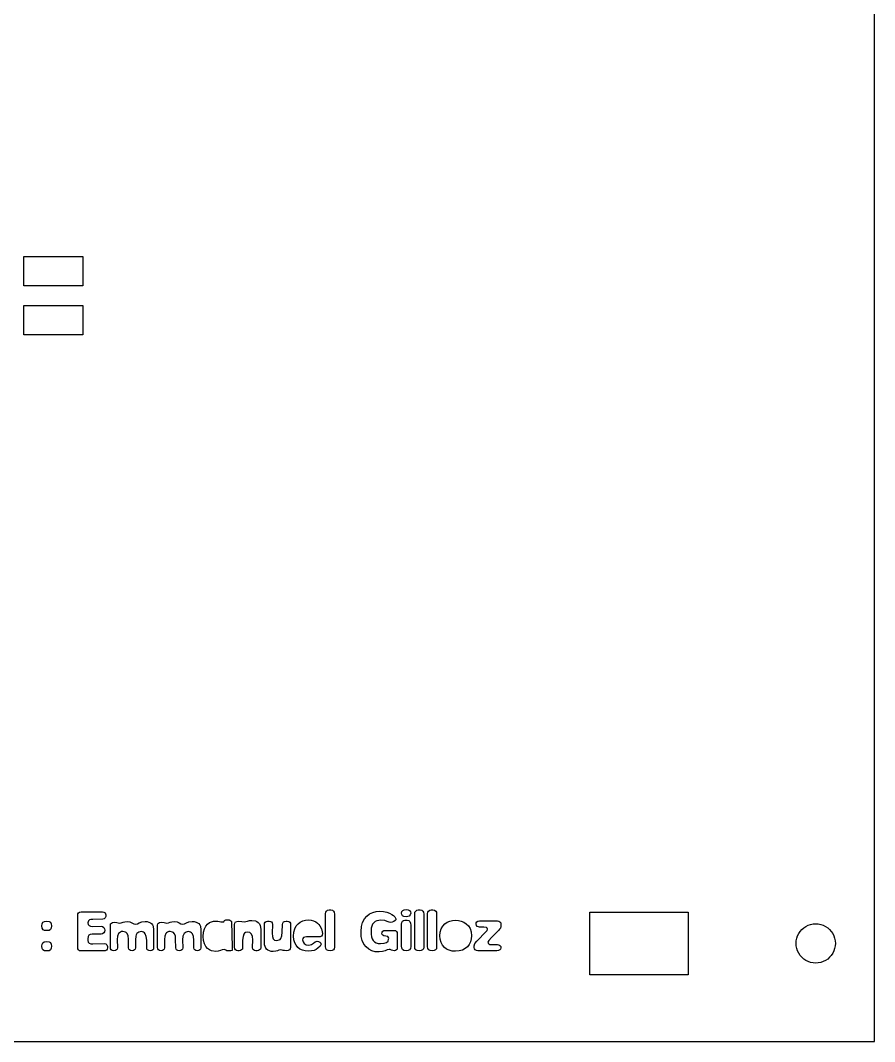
# Model space of a CAD drawing. Header units: metres. Extents: x 641 to 1235, y -1361 to -1021.
# Drawn here: x 1124.8 to 1211.9, y -1361 to -1257 of the extents above; entities that cross this region are included whole.
import ezdxf

# ---------------------------------------------------------------- set-up
doc = ezdxf.new("R2010")
doc.units = ezdxf.units.M

msp = doc.modelspace()

# ---------------------------------------------------------------- linework, layer by layer
at = {"layer": 'COMPONENT10'}
for p, q in [((1130.66, -1348.21, 0), (1130.68, -1348.04, 0)), ((1130.66, -1351.39, 0), (1130.66, -1348.21, 0)), ((1130.68, -1348.04, 0), (1130.75, -1347.92, 0)), ((1130.75, -1347.92, 0), (1130.85, -1347.85, 0)), ((1130.85, -1347.85, 0), (1131, -1347.83, 0)), ((1131, -1347.83, 0), (1133.18, -1347.83, 0)), ((1133.18, -1347.83, 0), (1133.34, -1347.85, 0)), ((1133.34, -1347.85, 0), (1133.45, -1347.91, 0)), ((1133.45, -1347.91, 0), (1133.51, -1348.01, 0)), ((1133.51, -1348.01, 0), (1133.54, -1348.14, 0)), ((1133.54, -1348.14, 0), (1133.52, -1348.29, 0)), ((1155.91, -1348, 0), (1155.94, -1347.86, 0)), ((1155.91, -1351.36, 0), (1155.91, -1348, 0)), ((1155.94, -1347.86, 0), (1156.01, -1347.74, 0)), ((1156.01, -1347.74, 0), (1156.12, -1347.65, 0)), ((1156.12, -1347.65, 0), (1156.27, -1347.63, 0)), ((1156.27, -1347.63, 0), (1156.46, -1347.63, 0)), ((1156.46, -1347.63, 0), (1156.62, -1347.65, 0)), ((1156.62, -1347.65, 0), (1156.74, -1347.74, 0)), ((1156.74, -1347.74, 0), (1156.81, -1347.87, 0)), ((1156.81, -1347.87, 0), (1156.83, -1348.06, 0)), ((1156.83, -1348.06, 0), (1156.83, -1351.42, 0)), ((1159.88, -1348.54, 0), (1160.12, -1348.25, 0)), ((1160.12, -1348.25, 0), (1160.41, -1348.03, 0)), ((1160.41, -1348.03, 0), (1160.74, -1347.88, 0)), ((1160.74, -1347.88, 0), (1161.09, -1347.79, 0)), ((1161.09, -1347.79, 0), (1161.45, -1347.76, 0)), ((1161.45, -1347.76, 0), (1161.83, -1347.78, 0)), ((1161.83, -1347.78, 0), (1162.15, -1347.85, 0)), ((1162.15, -1347.85, 0), (1162.43, -1347.96, 0)), ((1162.43, -1347.96, 0), (1162.66, -1348.08, 0)), ((1162.66, -1348.08, 0), (1162.84, -1348.21, 0)), ((1162.84, -1348.21, 0), (1162.98, -1348.34, 0)), ((1163.66, -1347.97, 0), (1163.7, -1347.79, 0)), ((1163.69, -1348.11, 0), (1163.66, -1347.97, 0)), ((1163.76, -1348.23, 0), (1163.69, -1348.11, 0)), ((1163.7, -1347.79, 0), (1163.8, -1347.68, 0)), ((1163.9, -1348.3, 0), (1163.76, -1348.23, 0)), ((1163.8, -1347.68, 0), (1163.94, -1347.62, 0)), ((1163.94, -1347.62, 0), (1164.12, -1347.6, 0)), ((1164.12, -1347.6, 0), (1164.34, -1347.62, 0)), ((1164.45, -1348.25, 0), (1164.3, -1348.31, 0)), ((1164.34, -1347.62, 0), (1164.48, -1347.7, 0)), ((1164.55, -1348.14, 0), (1164.45, -1348.25, 0)), ((1164.48, -1347.7, 0), (1164.56, -1347.81, 0)), ((1164.59, -1347.95, 0), (1164.55, -1348.14, 0)), ((1164.56, -1347.81, 0), (1164.59, -1347.95, 0)), ((1165, -1348, 0), (1165.03, -1347.86, 0)), ((1165, -1351.36, 0), (1165, -1348, 0)), ((1165.03, -1347.86, 0), (1165.1, -1347.74, 0)), ((1165.1, -1347.74, 0), (1165.21, -1347.65, 0)), ((1165.21, -1347.65, 0), (1165.36, -1347.63, 0)), ((1165.36, -1347.63, 0), (1165.54, -1347.63, 0)), ((1165.54, -1347.63, 0), (1165.71, -1347.65, 0)), ((1165.71, -1347.65, 0), (1165.83, -1347.74, 0)), ((1165.83, -1347.74, 0), (1165.9, -1347.87, 0)), ((1165.9, -1347.87, 0), (1165.92, -1348.06, 0)), ((1165.92, -1348.06, 0), (1165.92, -1351.42, 0)), ((1166.32, -1348, 0), (1166.34, -1347.86, 0)), ((1166.32, -1351.36, 0), (1166.32, -1348, 0)), ((1166.34, -1347.86, 0), (1166.41, -1347.74, 0)), ((1166.41, -1347.74, 0), (1166.53, -1347.65, 0)), ((1166.53, -1347.65, 0), (1166.67, -1347.63, 0)), ((1166.67, -1347.63, 0), (1166.86, -1347.63, 0)), ((1166.86, -1347.63, 0), (1167.02, -1347.65, 0)), ((1167.02, -1347.65, 0), (1167.14, -1347.74, 0)), ((1167.14, -1347.74, 0), (1167.21, -1347.87, 0)), ((1167.21, -1347.87, 0), (1167.23, -1348.06, 0)), ((1167.23, -1348.06, 0), (1167.23, -1351.42, 0)), ((1127.02, -1349.26, 0), (1127.05, -1349.04, 0)), ((1127.05, -1349.5, 0), (1127.02, -1349.26, 0)), ((1127.05, -1349.04, 0), (1127.12, -1348.89, 0)), ((1127.12, -1348.89, 0), (1127.27, -1348.8, 0)), ((1127.27, -1348.8, 0), (1127.51, -1348.76, 0)), ((1127.51, -1348.76, 0), (1127.76, -1348.8, 0)), ((1127.76, -1348.8, 0), (1127.9, -1348.89, 0)), ((1127.9, -1348.89, 0), (1127.97, -1349.04, 0)), ((1127.97, -1349.04, 0), (1128, -1349.26, 0)), ((1128, -1349.26, 0), (1127.97, -1349.47, 0)), ((1131.75, -1348.75, 0), (1131.71, -1348.93, 0)), ((1131.71, -1348.93, 0), (1131.74, -1349.12, 0)), ((1131.74, -1349.12, 0), (1131.82, -1349.23, 0)), ((1131.86, -1348.65, 0), (1131.75, -1348.75, 0)), ((1131.82, -1349.23, 0), (1131.95, -1349.29, 0)), ((1132.01, -1348.6, 0), (1131.86, -1348.65, 0)), ((1131.95, -1349.29, 0), (1132.15, -1349.31, 0)), ((1132.2, -1348.59, 0), (1132.01, -1348.6, 0)), ((1132.15, -1349.31, 0), (1133.04, -1349.29, 0)), ((1133.21, -1348.57, 0), (1132.2, -1348.59, 0)), ((1133.04, -1349.29, 0), (1133.19, -1349.32, 0)), ((1133.19, -1349.32, 0), (1133.31, -1349.42, 0)), ((1133.36, -1348.53, 0), (1133.21, -1348.57, 0)), ((1133.46, -1348.43, 0), (1133.36, -1348.53, 0)), ((1133.52, -1348.29, 0), (1133.46, -1348.43, 0)), ((1133.99, -1349.19, 0), (1134.02, -1349.06, 0)), ((1133.99, -1351.44, 0), (1133.99, -1349.19, 0)), ((1134.02, -1349.06, 0), (1134.09, -1348.96, 0)), ((1134.09, -1348.96, 0), (1134.2, -1348.9, 0)), ((1134.2, -1348.9, 0), (1134.37, -1348.88, 0)), ((1134.37, -1348.88, 0), (1134.66, -1348.92, 0)), ((1134.66, -1348.92, 0), (1134.92, -1348.96, 0)), ((1134.92, -1348.96, 0), (1135.1, -1348.94, 0)), ((1135.1, -1348.94, 0), (1135.28, -1348.88, 0)), ((1135.28, -1348.88, 0), (1135.47, -1348.83, 0)), ((1135.47, -1348.83, 0), (1135.69, -1348.81, 0)), ((1135.69, -1348.81, 0), (1135.98, -1348.85, 0)), ((1135.98, -1348.85, 0), (1136.19, -1348.94, 0)), ((1136.19, -1348.94, 0), (1136.37, -1349.03, 0)), ((1136.37, -1349.03, 0), (1136.56, -1349.08, 0)), ((1136.56, -1349.08, 0), (1136.74, -1349.03, 0)), ((1136.74, -1349.03, 0), (1136.94, -1348.94, 0)), ((1136.94, -1348.94, 0), (1137.19, -1348.85, 0)), ((1137.19, -1348.85, 0), (1137.52, -1348.81, 0)), ((1137.52, -1348.81, 0), (1137.74, -1348.82, 0)), ((1137.74, -1348.82, 0), (1137.92, -1348.86, 0)), ((1137.92, -1348.86, 0), (1138.07, -1348.93, 0)), ((1138.07, -1348.93, 0), (1138.19, -1349.02, 0)), ((1138.19, -1349.02, 0), (1138.28, -1349.14, 0)), ((1138.28, -1349.14, 0), (1138.35, -1349.29, 0)), ((1138.35, -1349.29, 0), (1138.4, -1349.66, 0)), ((1138.8, -1349.19, 0), (1138.82, -1349.06, 0)), ((1138.8, -1351.44, 0), (1138.8, -1349.19, 0)), ((1138.82, -1349.06, 0), (1138.89, -1348.96, 0)), ((1138.89, -1348.96, 0), (1139.01, -1348.9, 0)), ((1139.01, -1348.9, 0), (1139.18, -1348.88, 0)), ((1139.18, -1348.88, 0), (1139.47, -1348.92, 0)), ((1139.47, -1348.92, 0), (1139.73, -1348.96, 0)), ((1139.73, -1348.96, 0), (1139.91, -1348.94, 0)), ((1139.91, -1348.94, 0), (1140.09, -1348.88, 0)), ((1140.09, -1348.88, 0), (1140.27, -1348.83, 0)), ((1140.27, -1348.83, 0), (1140.5, -1348.81, 0)), ((1140.5, -1348.81, 0), (1140.78, -1348.85, 0)), ((1140.78, -1348.85, 0), (1141, -1348.94, 0)), ((1141, -1348.94, 0), (1141.18, -1349.03, 0)), ((1141.18, -1349.03, 0), (1141.37, -1349.08, 0)), ((1141.37, -1349.08, 0), (1141.55, -1349.03, 0)), ((1141.55, -1349.03, 0), (1141.75, -1348.94, 0)), ((1141.75, -1348.94, 0), (1142, -1348.85, 0)), ((1142, -1348.85, 0), (1142.33, -1348.81, 0)), ((1142.33, -1348.81, 0), (1142.54, -1348.82, 0)), ((1142.54, -1348.82, 0), (1142.73, -1348.86, 0)), ((1142.73, -1348.86, 0), (1142.88, -1348.93, 0)), ((1142.88, -1348.93, 0), (1143, -1349.02, 0)), ((1143, -1349.02, 0), (1143.09, -1349.14, 0)), ((1143.09, -1349.14, 0), (1143.16, -1349.29, 0)), ((1143.16, -1349.29, 0), (1143.21, -1349.66, 0)), ((1143.58, -1349.55, 0), (1143.72, -1349.28, 0)), ((1143.72, -1349.28, 0), (1143.89, -1349.07, 0)), ((1143.89, -1349.07, 0), (1144.08, -1348.92, 0)), ((1144.08, -1348.92, 0), (1144.3, -1348.83, 0)), ((1144.3, -1348.83, 0), (1144.51, -1348.78, 0)), ((1144.51, -1348.78, 0), (1144.7, -1348.76, 0)), ((1144.7, -1348.76, 0), (1144.93, -1348.77, 0)), ((1144.93, -1348.77, 0), (1145.1, -1348.81, 0)), ((1145.1, -1348.81, 0), (1145.24, -1348.84, 0)), ((1145.24, -1348.84, 0), (1145.38, -1348.85, 0)), ((1145.38, -1348.85, 0), (1145.49, -1348.85, 0)), ((1145.49, -1348.85, 0), (1145.55, -1348.84, 0)), ((1145.55, -1348.84, 0), (1145.59, -1348.75, 0)), ((1145.59, -1348.75, 0), (1145.63, -1348.7, 0)), ((1145.63, -1348.7, 0), (1145.74, -1348.65, 0)), ((1145.74, -1348.65, 0), (1145.84, -1348.64, 0)), ((1145.84, -1348.64, 0), (1146.08, -1348.64, 0)), ((1146.08, -1348.64, 0), (1146.15, -1348.67, 0)), ((1146.15, -1348.67, 0), (1146.25, -1348.75, 0)), ((1146.25, -1348.75, 0), (1146.33, -1348.81, 0)), ((1146.33, -1348.81, 0), (1146.4, -1351.42, 0)), ((1146.65, -1349.11, 0), (1146.67, -1348.96, 0)), ((1146.65, -1351.43, 0), (1146.65, -1349.11, 0)), ((1146.67, -1348.96, 0), (1146.75, -1348.85, 0)), ((1146.75, -1348.85, 0), (1146.88, -1348.79, 0)), ((1146.88, -1348.79, 0), (1147.06, -1348.76, 0)), ((1147.06, -1348.76, 0), (1147.37, -1348.81, 0)), ((1147.37, -1348.81, 0), (1147.63, -1348.85, 0)), ((1147.63, -1348.85, 0), (1147.81, -1348.82, 0)), ((1147.81, -1348.82, 0), (1147.97, -1348.77, 0)), ((1147.97, -1348.77, 0), (1148.16, -1348.72, 0)), ((1148.16, -1348.72, 0), (1148.42, -1348.69, 0)), ((1148.42, -1348.69, 0), (1148.78, -1348.75, 0)), ((1148.78, -1348.75, 0), (1148.93, -1348.81, 0)), ((1148.93, -1348.81, 0), (1149.06, -1348.91, 0)), ((1149.06, -1348.91, 0), (1149.17, -1349.03, 0)), ((1149.17, -1349.03, 0), (1149.25, -1349.2, 0)), ((1149.25, -1349.2, 0), (1149.29, -1349.4, 0)), ((1149.69, -1349.1, 0), (1149.71, -1348.96, 0)), ((1149.69, -1351, 0), (1149.69, -1349.1, 0)), ((1149.71, -1348.96, 0), (1149.78, -1348.86, 0)), ((1149.78, -1348.86, 0), (1149.88, -1348.79, 0)), ((1149.88, -1348.79, 0), (1150, -1348.77, 0)), ((1150, -1348.77, 0), (1150.18, -1348.77, 0)), ((1150.18, -1348.77, 0), (1150.31, -1348.79, 0)), ((1150.31, -1348.79, 0), (1150.41, -1348.85, 0)), ((1150.41, -1348.85, 0), (1150.49, -1348.95, 0)), ((1150.49, -1348.95, 0), (1150.51, -1349.1, 0)), ((1150.51, -1349.1, 0), (1150.49, -1350, 0)), ((1151.51, -1349.9, 0), (1151.53, -1349.1, 0)), ((1151.53, -1349.1, 0), (1151.55, -1348.96, 0)), ((1151.55, -1348.96, 0), (1151.62, -1348.85, 0)), ((1151.62, -1348.85, 0), (1151.74, -1348.79, 0)), ((1151.74, -1348.79, 0), (1151.9, -1348.77, 0)), ((1151.9, -1348.77, 0), (1152.02, -1348.77, 0)), ((1152.02, -1348.77, 0), (1152.17, -1348.79, 0)), ((1152.17, -1348.79, 0), (1152.27, -1348.86, 0)), ((1152.27, -1348.86, 0), (1152.33, -1348.98, 0)), ((1152.33, -1348.98, 0), (1152.35, -1349.13, 0)), ((1152.35, -1349.13, 0), (1152.35, -1351.46, 0)), ((1152.79, -1349.54, 0), (1152.93, -1349.26, 0)), ((1152.93, -1349.26, 0), (1153.12, -1349.03, 0)), ((1153.12, -1349.03, 0), (1153.34, -1348.86, 0)), ((1153.34, -1348.86, 0), (1153.6, -1348.74, 0)), ((1153.6, -1348.74, 0), (1153.87, -1348.68, 0)), ((1153.87, -1348.68, 0), (1154.15, -1348.65, 0)), ((1154.15, -1348.65, 0), (1154.45, -1348.67, 0)), ((1154.45, -1348.67, 0), (1154.7, -1348.74, 0)), ((1154.7, -1348.74, 0), (1154.91, -1348.84, 0)), ((1154.91, -1348.84, 0), (1155.09, -1348.96, 0)), ((1155.09, -1348.96, 0), (1155.24, -1349.1, 0)), ((1155.24, -1349.1, 0), (1155.35, -1349.26, 0)), ((1155.35, -1349.26, 0), (1155.5, -1349.57, 0)), ((1159.57, -1349.33, 0), (1159.69, -1348.9, 0)), ((1159.69, -1348.9, 0), (1159.88, -1348.54, 0)), ((1160.63, -1349.27, 0), (1160.57, -1349.5, 0)), ((1160.71, -1349.08, 0), (1160.63, -1349.27, 0)), ((1160.83, -1348.93, 0), (1160.71, -1349.08, 0)), ((1160.98, -1348.81, 0), (1160.83, -1348.93, 0)), ((1161.15, -1348.74, 0), (1160.98, -1348.81, 0)), ((1161.34, -1348.69, 0), (1161.15, -1348.74, 0)), ((1161.55, -1348.68, 0), (1161.34, -1348.69, 0)), ((1161.96, -1348.71, 0), (1161.55, -1348.68, 0)), ((1162.21, -1348.79, 0), (1161.96, -1348.71, 0)), ((1162.39, -1348.86, 0), (1162.21, -1348.79, 0)), ((1162.56, -1348.9, 0), (1162.39, -1348.86, 0)), ((1162.71, -1348.87, 0), (1162.56, -1348.9, 0)), ((1162.88, -1348.8, 0), (1162.71, -1348.87, 0)), ((1163.02, -1348.69, 0), (1162.88, -1348.8, 0)), ((1162.98, -1348.34, 0), (1163.05, -1348.46, 0)), ((1163.07, -1348.62, 0), (1163.02, -1348.69, 0)), ((1163.05, -1348.46, 0), (1163.08, -1348.54, 0)), ((1163.08, -1348.54, 0), (1163.07, -1348.62, 0)), ((1163.66, -1349.09, 0), (1163.69, -1348.91, 0)), ((1163.66, -1351.28, 0), (1163.66, -1349.09, 0)), ((1163.69, -1348.91, 0), (1163.76, -1348.78, 0)), ((1163.76, -1348.78, 0), (1163.87, -1348.69, 0)), ((1163.87, -1348.69, 0), (1164.01, -1348.67, 0)), ((1164.12, -1348.33, 0), (1163.9, -1348.3, 0)), ((1164.01, -1348.67, 0), (1164.22, -1348.67, 0)), ((1164.3, -1348.31, 0), (1164.12, -1348.33, 0)), ((1164.22, -1348.67, 0), (1164.39, -1348.7, 0)), ((1164.39, -1348.7, 0), (1164.51, -1348.79, 0)), ((1164.51, -1348.79, 0), (1164.58, -1348.96, 0)), ((1164.58, -1348.96, 0), (1164.6, -1349.18, 0)), ((1164.6, -1349.18, 0), (1164.6, -1351.37, 0)), ((1167.7, -1349.55, 0), (1167.86, -1349.28, 0)), ((1167.86, -1349.28, 0), (1168.06, -1349.06, 0)), ((1168.06, -1349.06, 0), (1168.3, -1348.89, 0)), ((1168.3, -1348.89, 0), (1168.57, -1348.77, 0)), ((1168.57, -1348.77, 0), (1168.86, -1348.7, 0)), ((1168.86, -1348.7, 0), (1169.17, -1348.68, 0)), ((1169.17, -1348.68, 0), (1169.45, -1348.7, 0)), ((1169.45, -1348.7, 0), (1169.74, -1348.76, 0)), ((1169.74, -1348.76, 0), (1170.01, -1348.87, 0)), ((1170.01, -1348.87, 0), (1170.26, -1349.03, 0)), ((1170.26, -1349.03, 0), (1170.47, -1349.24, 0)), ((1170.47, -1349.24, 0), (1170.64, -1349.51, 0)), ((1171.25, -1349.06, 0), (1171.27, -1348.94, 0)), ((1171.28, -1349.21, 0), (1171.25, -1349.06, 0)), ((1171.27, -1348.94, 0), (1171.33, -1348.84, 0)), ((1171.37, -1349.31, 0), (1171.28, -1349.21, 0)), ((1171.33, -1348.84, 0), (1171.44, -1348.77, 0)), ((1171.49, -1349.36, 0), (1171.37, -1349.31, 0)), ((1171.44, -1348.77, 0), (1171.59, -1348.75, 0)), ((1171.59, -1348.75, 0), (1173.43, -1348.75, 0)), ((1173.43, -1348.75, 0), (1173.57, -1348.77, 0)), ((1173.57, -1348.77, 0), (1173.69, -1348.83, 0)), ((1173.69, -1348.83, 0), (1173.76, -1348.93, 0)), ((1173.78, -1349.3, 0), (1173.73, -1349.47, 0)), ((1173.76, -1348.93, 0), (1173.79, -1349.08, 0)), ((1173.79, -1349.08, 0), (1173.78, -1349.3, 0)), ((1127.14, -1349.65, 0), (1127.05, -1349.5, 0)), ((1127.29, -1349.72, 0), (1127.14, -1349.65, 0)), ((1127.51, -1349.74, 0), (1127.29, -1349.72, 0)), ((1127.76, -1349.71, 0), (1127.51, -1349.74, 0)), ((1127.9, -1349.62, 0), (1127.76, -1349.71, 0)), ((1127.97, -1349.47, 0), (1127.9, -1349.62, 0)), ((1131.73, -1350.34, 0), (1131.7, -1350.57, 0)), ((1131.81, -1350.2, 0), (1131.73, -1350.34, 0)), ((1131.94, -1350.13, 0), (1131.81, -1350.2, 0)), ((1132.15, -1350.1, 0), (1131.94, -1350.13, 0)), ((1133.04, -1350.08, 0), (1132.15, -1350.1, 0)), ((1133.19, -1350.05, 0), (1133.04, -1350.08, 0)), ((1133.31, -1349.97, 0), (1133.19, -1350.05, 0)), ((1133.31, -1349.42, 0), (1133.38, -1349.55, 0)), ((1133.38, -1349.85, 0), (1133.31, -1349.97, 0)), ((1133.38, -1349.55, 0), (1133.41, -1349.7, 0)), ((1133.41, -1349.7, 0), (1133.38, -1349.85, 0)), ((1134.72, -1350.3, 0), (1134.69, -1350.65, 0)), ((1134.83, -1350.04, 0), (1134.72, -1350.3, 0)), ((1134.92, -1349.95, 0), (1134.83, -1350.04, 0)), ((1135.02, -1349.88, 0), (1134.92, -1349.95, 0)), ((1135.13, -1349.84, 0), (1135.02, -1349.88, 0)), ((1135.27, -1349.83, 0), (1135.13, -1349.84, 0)), ((1135.52, -1349.88, 0), (1135.27, -1349.83, 0)), ((1135.61, -1349.94, 0), (1135.52, -1349.88, 0)), ((1135.69, -1350.03, 0), (1135.61, -1349.94, 0)), ((1135.8, -1350.28, 0), (1135.69, -1350.03, 0)), ((1135.83, -1350.61, 0), (1135.8, -1350.28, 0)), ((1136.58, -1350.3, 0), (1136.54, -1350.68, 0)), ((1136.63, -1350.16, 0), (1136.58, -1350.3, 0)), ((1136.7, -1350.04, 0), (1136.63, -1350.16, 0)), ((1136.89, -1349.89, 0), (1136.7, -1350.04, 0)), ((1137.12, -1349.84, 0), (1136.89, -1349.89, 0)), ((1137.25, -1349.85, 0), (1137.12, -1349.84, 0)), ((1137.37, -1349.9, 0), (1137.25, -1349.85, 0)), ((1137.46, -1349.97, 0), (1137.37, -1349.9, 0)), ((1137.54, -1350.07, 0), (1137.46, -1349.97, 0)), ((1137.65, -1350.34, 0), (1137.54, -1350.07, 0)), ((1137.69, -1350.72, 0), (1137.65, -1350.34, 0)), ((1138.4, -1349.66, 0), (1138.4, -1351.48, 0)), ((1139.53, -1350.3, 0), (1139.49, -1350.65, 0)), ((1139.64, -1350.04, 0), (1139.53, -1350.3, 0)), ((1139.72, -1349.95, 0), (1139.64, -1350.04, 0)), ((1139.82, -1349.88, 0), (1139.72, -1349.95, 0)), ((1139.94, -1349.84, 0), (1139.82, -1349.88, 0)), ((1140.08, -1349.83, 0), (1139.94, -1349.84, 0)), ((1140.33, -1349.88, 0), (1140.08, -1349.83, 0)), ((1140.42, -1349.94, 0), (1140.33, -1349.88, 0)), ((1140.5, -1350.03, 0), (1140.42, -1349.94, 0)), ((1140.61, -1350.28, 0), (1140.5, -1350.03, 0)), ((1140.64, -1350.61, 0), (1140.61, -1350.28, 0)), ((1141.39, -1350.3, 0), (1141.35, -1350.68, 0)), ((1141.44, -1350.16, 0), (1141.39, -1350.3, 0)), ((1141.51, -1350.04, 0), (1141.44, -1350.16, 0)), ((1141.7, -1349.89, 0), (1141.51, -1350.04, 0)), ((1141.93, -1349.84, 0), (1141.7, -1349.89, 0)), ((1142.06, -1349.85, 0), (1141.93, -1349.84, 0)), ((1142.17, -1349.9, 0), (1142.06, -1349.85, 0)), ((1142.27, -1349.97, 0), (1142.17, -1349.9, 0)), ((1142.35, -1350.07, 0), (1142.27, -1349.97, 0)), ((1142.46, -1350.34, 0), (1142.35, -1350.07, 0)), ((1142.49, -1350.72, 0), (1142.46, -1350.34, 0)), ((1143.21, -1349.66, 0), (1143.21, -1351.48, 0)), ((1143.45, -1350.32, 0), (1143.48, -1349.89, 0)), ((1143.48, -1350.75, 0), (1143.45, -1350.32, 0)), ((1143.48, -1349.89, 0), (1143.58, -1349.55, 0)), ((1147.51, -1350.35, 0), (1147.47, -1350.72, 0)), ((1147.6, -1350.09, 0), (1147.51, -1350.35, 0)), ((1147.67, -1350, 0), (1147.6, -1350.09, 0)), ((1147.76, -1349.93, 0), (1147.67, -1350, 0)), ((1147.99, -1349.88, 0), (1147.76, -1349.93, 0)), ((1148.21, -1349.93, 0), (1147.99, -1349.88, 0)), ((1148.36, -1350.08, 0), (1148.21, -1349.93, 0)), ((1148.46, -1350.33, 0), (1148.36, -1350.08, 0)), ((1148.49, -1350.69, 0), (1148.46, -1350.33, 0)), ((1149.29, -1349.4, 0), (1149.31, -1349.63, 0)), ((1149.31, -1349.63, 0), (1149.31, -1351.46, 0)), ((1150.49, -1350, 0), (1150.51, -1350.33, 0)), ((1150.51, -1350.33, 0), (1150.59, -1350.56, 0)), ((1151.37, -1350.54, 0), (1151.47, -1350.27, 0)), ((1151.47, -1350.27, 0), (1151.51, -1349.9, 0)), ((1152.66, -1350.31, 0), (1152.69, -1349.89, 0)), ((1152.69, -1350.66, 0), (1152.66, -1350.31, 0)), ((1152.69, -1349.89, 0), (1152.79, -1349.54, 0)), ((1155.38, -1350.36, 0), (1155.19, -1350.38, 0)), ((1155.5, -1350.31, 0), (1155.38, -1350.36, 0)), ((1155.5, -1349.57, 0), (1155.58, -1349.85, 0)), ((1155.57, -1350.21, 0), (1155.5, -1350.31, 0)), ((1155.59, -1350.04, 0), (1155.57, -1350.21, 0)), ((1155.58, -1349.85, 0), (1155.59, -1350.04, 0)), ((1159.53, -1349.83, 0), (1159.57, -1349.33, 0)), ((1159.56, -1350.33, 0), (1159.53, -1349.83, 0)), ((1159.66, -1350.75, 0), (1159.56, -1350.33, 0)), ((1160.57, -1349.5, 0), (1160.55, -1349.78, 0)), ((1160.55, -1349.78, 0), (1160.57, -1350.09, 0)), ((1160.57, -1350.09, 0), (1160.61, -1350.36, 0)), ((1160.61, -1350.36, 0), (1160.68, -1350.58, 0)), ((1161.65, -1350.01, 0), (1161.67, -1349.88, 0)), ((1161.67, -1350.13, 0), (1161.65, -1350.01, 0)), ((1161.67, -1349.88, 0), (1161.74, -1349.79, 0)), ((1161.74, -1350.21, 0), (1161.67, -1350.13, 0)), ((1161.74, -1349.79, 0), (1161.86, -1349.73, 0)), ((1161.86, -1350.26, 0), (1161.74, -1350.21, 0)), ((1161.86, -1349.73, 0), (1162.03, -1349.71, 0)), ((1162.05, -1350.3, 0), (1161.86, -1350.26, 0)), ((1162.03, -1349.71, 0), (1162.91, -1349.71, 0)), ((1162.25, -1350.35, 0), (1162.05, -1350.3, 0)), ((1162.33, -1350.43, 0), (1162.25, -1350.35, 0)), ((1162.91, -1349.71, 0), (1163.04, -1349.74, 0)), ((1163.04, -1349.74, 0), (1163.14, -1349.81, 0)), ((1163.14, -1349.81, 0), (1163.2, -1349.93, 0)), ((1163.2, -1349.93, 0), (1163.22, -1350.09, 0)), ((1163.22, -1350.09, 0), (1163.22, -1351.49, 0)), ((1167.56, -1350.26, 0), (1167.6, -1349.88, 0)), ((1167.59, -1350.62, 0), (1167.56, -1350.26, 0)), ((1167.6, -1349.88, 0), (1167.7, -1349.55, 0)), ((1170.64, -1349.51, 0), (1170.75, -1349.85, 0)), ((1170.75, -1349.85, 0), (1170.79, -1350.25, 0)), ((1170.79, -1350.25, 0), (1170.76, -1350.58, 0)), ((1171.33, -1350.81, 0), (1172.29, -1349.84, 0)), ((1171.61, -1349.38, 0), (1171.49, -1349.36, 0)), ((1172.04, -1349.38, 0), (1171.61, -1349.38, 0)), ((1172.32, -1349.43, 0), (1172.04, -1349.38, 0)), ((1172.29, -1349.84, 0), (1172.39, -1349.72, 0)), ((1172.39, -1349.49, 0), (1172.32, -1349.43, 0)), ((1172.42, -1349.58, 0), (1172.39, -1349.49, 0)), ((1172.39, -1349.72, 0), (1172.42, -1349.58, 0)), ((1173.53, -1349.72, 0), (1172.82, -1350.44, 0)), ((1173.65, -1349.6, 0), (1173.53, -1349.72, 0)), ((1173.73, -1349.47, 0), (1173.65, -1349.6, 0)), ((1127.02, -1351.33, 0), (1127.04, -1351.12, 0)), ((1127.05, -1351.55, 0), (1127.02, -1351.33, 0)), ((1127.04, -1351.12, 0), (1127.12, -1350.97, 0)), ((1127.12, -1350.97, 0), (1127.26, -1350.87, 0)), ((1127.26, -1350.87, 0), (1127.5, -1350.84, 0)), ((1127.5, -1350.84, 0), (1127.75, -1350.87, 0)), ((1127.75, -1350.87, 0), (1127.9, -1350.96, 0)), ((1127.9, -1350.96, 0), (1127.97, -1351.12, 0)), ((1127.97, -1351.12, 0), (1128, -1351.33, 0)), ((1128, -1351.33, 0), (1127.97, -1351.54, 0)), ((1130.68, -1351.58, 0), (1130.66, -1351.39, 0)), ((1131.7, -1350.57, 0), (1131.7, -1350.74, 0)), ((1131.7, -1350.74, 0), (1131.74, -1350.92, 0)), ((1131.74, -1350.92, 0), (1131.84, -1351.03, 0)), ((1131.84, -1351.03, 0), (1132.01, -1351.07, 0)), ((1132.01, -1351.07, 0), (1132.22, -1351.08, 0)), ((1132.22, -1351.08, 0), (1133.38, -1351.06, 0)), ((1133.38, -1351.06, 0), (1133.53, -1351.09, 0)), ((1133.53, -1351.09, 0), (1133.63, -1351.2, 0)), ((1133.63, -1351.2, 0), (1133.69, -1351.34, 0)), ((1133.69, -1351.34, 0), (1133.71, -1351.5, 0)), ((1134.69, -1350.65, 0), (1134.7, -1351.48, 0)), ((1135.85, -1351.48, 0), (1135.83, -1350.61, 0)), ((1136.54, -1350.68, 0), (1136.55, -1351.48, 0)), ((1137.7, -1351.48, 0), (1137.69, -1350.72, 0)), ((1139.49, -1350.65, 0), (1139.51, -1351.48, 0)), ((1140.65, -1351.48, 0), (1140.64, -1350.61, 0)), ((1141.35, -1350.68, 0), (1141.36, -1351.48, 0)), ((1142.51, -1351.48, 0), (1142.49, -1350.72, 0)), ((1143.58, -1351.09, 0), (1143.48, -1350.75, 0)), ((1143.72, -1351.36, 0), (1143.58, -1351.09, 0)), ((1143.9, -1351.57, 0), (1143.72, -1351.36, 0)), ((1147.47, -1350.72, 0), (1147.47, -1351.46, 0)), ((1148.48, -1351.46, 0), (1148.49, -1350.69, 0)), ((1149.7, -1351.19, 0), (1149.69, -1351, 0)), ((1149.75, -1351.36, 0), (1149.7, -1351.19, 0)), ((1149.82, -1351.51, 0), (1149.75, -1351.36, 0)), ((1150.59, -1350.56, 0), (1150.65, -1350.64, 0)), ((1150.65, -1350.64, 0), (1150.73, -1350.7, 0)), ((1150.73, -1350.7, 0), (1150.96, -1350.75, 0)), ((1150.96, -1350.75, 0), (1151.2, -1350.69, 0)), ((1151.2, -1350.69, 0), (1151.29, -1350.63, 0)), ((1151.29, -1350.63, 0), (1151.37, -1350.54, 0)), ((1152.78, -1350.97, 0), (1152.69, -1350.66, 0)), ((1152.91, -1351.23, 0), (1152.78, -1350.97, 0)), ((1153.09, -1351.44, 0), (1152.91, -1351.23, 0)), ((1153.59, -1350.55, 0), (1153.56, -1350.68, 0)), ((1153.56, -1350.68, 0), (1153.62, -1350.88, 0)), ((1153.67, -1350.45, 0), (1153.59, -1350.55, 0)), ((1153.62, -1350.88, 0), (1153.75, -1351.05, 0)), ((1153.79, -1350.4, 0), (1153.67, -1350.45, 0)), ((1153.75, -1351.05, 0), (1153.95, -1351.17, 0)), ((1153.97, -1350.38, 0), (1153.79, -1350.4, 0)), ((1153.95, -1351.17, 0), (1154.17, -1351.22, 0)), ((1154.92, -1350.38, 0), (1153.97, -1350.38, 0)), ((1154.17, -1351.22, 0), (1154.34, -1351.2, 0)), ((1154.34, -1351.2, 0), (1154.48, -1351.16, 0)), ((1154.48, -1351.16, 0), (1154.69, -1351.02, 0)), ((1154.69, -1351.02, 0), (1154.87, -1350.88, 0)), ((1154.87, -1350.88, 0), (1154.96, -1350.83, 0)), ((1155.19, -1350.38, 0), (1154.92, -1350.38, 0)), ((1154.96, -1350.83, 0), (1155.07, -1350.81, 0)), ((1155.07, -1350.81, 0), (1155.21, -1350.84, 0)), ((1155.38, -1351.31, 0), (1155.14, -1351.54, 0)), ((1155.21, -1350.84, 0), (1155.34, -1350.91, 0)), ((1155.34, -1350.91, 0), (1155.43, -1351.01, 0)), ((1155.46, -1351.12, 0), (1155.38, -1351.31, 0)), ((1155.43, -1351.01, 0), (1155.46, -1351.12, 0)), ((1155.94, -1351.55, 0), (1155.91, -1351.36, 0)), ((1159.83, -1351.11, 0), (1159.66, -1350.75, 0)), ((1160.04, -1351.4, 0), (1159.83, -1351.11, 0)), ((1160.31, -1351.62, 0), (1160.04, -1351.4, 0)), ((1160.68, -1350.58, 0), (1160.77, -1350.75, 0)), ((1160.77, -1350.75, 0), (1160.9, -1350.89, 0)), ((1160.9, -1350.89, 0), (1161.07, -1350.98, 0)), ((1161.07, -1350.98, 0), (1161.28, -1351.04, 0)), ((1161.28, -1351.04, 0), (1161.53, -1351.06, 0)), ((1161.53, -1351.06, 0), (1161.88, -1351.03, 0)), ((1161.88, -1351.03, 0), (1162.13, -1350.95, 0)), ((1162.13, -1350.95, 0), (1162.29, -1350.81, 0)), ((1162.29, -1350.81, 0), (1162.34, -1350.62, 0)), ((1162.35, -1350.52, 0), (1162.33, -1350.43, 0)), ((1162.34, -1350.62, 0), (1162.35, -1350.52, 0)), ((1163.68, -1351.51, 0), (1163.66, -1351.28, 0)), ((1164.6, -1351.37, 0), (1164.57, -1351.56, 0)), ((1165.03, -1351.55, 0), (1165, -1351.36, 0)), ((1166.34, -1351.55, 0), (1166.32, -1351.36, 0)), ((1167.69, -1350.94, 0), (1167.59, -1350.62, 0)), ((1167.83, -1351.21, 0), (1167.69, -1350.94, 0)), ((1168.02, -1351.44, 0), (1167.83, -1351.21, 0)), ((1170.38, -1351.38, 0), (1170.15, -1351.57, 0)), ((1170.56, -1351.15, 0), (1170.38, -1351.38, 0)), ((1170.69, -1350.88, 0), (1170.56, -1351.15, 0)), ((1170.76, -1350.58, 0), (1170.69, -1350.88, 0)), ((1171.07, -1351.29, 0), (1171.13, -1351.06, 0)), ((1171.07, -1351.46, 0), (1171.07, -1351.29, 0)), ((1171.13, -1351.06, 0), (1171.33, -1350.81, 0)), ((1172.54, -1350.74, 0), (1172.45, -1350.91, 0)), ((1172.45, -1350.91, 0), (1172.47, -1351.01, 0)), ((1172.47, -1351.01, 0), (1172.54, -1351.09, 0)), ((1172.82, -1350.44, 0), (1172.54, -1350.74, 0)), ((1172.54, -1351.09, 0), (1172.64, -1351.14, 0)), ((1172.64, -1351.14, 0), (1172.78, -1351.15, 0)), ((1172.78, -1351.15, 0), (1173.43, -1351.15, 0)), ((1173.43, -1351.15, 0), (1173.58, -1351.18, 0)), ((1173.58, -1351.18, 0), (1173.69, -1351.25, 0)), ((1173.69, -1351.25, 0), (1173.76, -1351.35, 0)), ((1173.76, -1351.35, 0), (1173.78, -1351.48, 0)), ((1127.12, -1351.7, 0), (1127.05, -1351.55, 0)), ((1127.27, -1351.79, 0), (1127.12, -1351.7, 0)), ((1127.51, -1351.81, 0), (1127.27, -1351.79, 0)), ((1127.76, -1351.78, 0), (1127.51, -1351.81, 0)), ((1127.9, -1351.69, 0), (1127.76, -1351.78, 0)), ((1127.97, -1351.54, 0), (1127.9, -1351.69, 0)), ((1130.75, -1351.71, 0), (1130.68, -1351.58, 0)), ((1130.86, -1351.78, 0), (1130.75, -1351.71, 0)), ((1131.02, -1351.8, 0), (1130.86, -1351.78, 0)), ((1133.27, -1351.8, 0), (1131.02, -1351.8, 0)), ((1133.46, -1351.78, 0), (1133.27, -1351.8, 0)), ((1133.6, -1351.73, 0), (1133.46, -1351.78, 0)), ((1133.68, -1351.63, 0), (1133.6, -1351.73, 0)), ((1133.71, -1351.5, 0), (1133.68, -1351.63, 0)), ((1134.02, -1351.59, 0), (1133.99, -1351.44, 0)), ((1134.08, -1351.7, 0), (1134.02, -1351.59, 0)), ((1134.19, -1351.76, 0), (1134.08, -1351.7, 0)), ((1134.35, -1351.79, 0), (1134.19, -1351.76, 0)), ((1134.5, -1351.77, 0), (1134.35, -1351.79, 0)), ((1134.61, -1351.71, 0), (1134.5, -1351.77, 0)), ((1134.68, -1351.61, 0), (1134.61, -1351.71, 0)), ((1134.7, -1351.48, 0), (1134.68, -1351.61, 0)), ((1135.87, -1351.61, 0), (1135.85, -1351.48, 0)), ((1135.93, -1351.71, 0), (1135.87, -1351.61, 0)), ((1136.04, -1351.77, 0), (1135.93, -1351.71, 0)), ((1136.2, -1351.79, 0), (1136.04, -1351.77, 0)), ((1136.35, -1351.77, 0), (1136.2, -1351.79, 0)), ((1136.46, -1351.71, 0), (1136.35, -1351.77, 0)), ((1136.53, -1351.61, 0), (1136.46, -1351.71, 0)), ((1136.55, -1351.48, 0), (1136.53, -1351.61, 0)), ((1137.72, -1351.61, 0), (1137.7, -1351.48, 0)), ((1137.79, -1351.71, 0), (1137.72, -1351.61, 0)), ((1137.9, -1351.77, 0), (1137.79, -1351.71, 0)), ((1138.05, -1351.79, 0), (1137.9, -1351.77, 0)), ((1138.2, -1351.77, 0), (1138.05, -1351.79, 0)), ((1138.31, -1351.71, 0), (1138.2, -1351.77, 0)), ((1138.38, -1351.61, 0), (1138.31, -1351.71, 0)), ((1138.4, -1351.48, 0), (1138.38, -1351.61, 0)), ((1138.82, -1351.59, 0), (1138.8, -1351.44, 0)), ((1138.89, -1351.7, 0), (1138.82, -1351.59, 0)), ((1139, -1351.76, 0), (1138.89, -1351.7, 0)), ((1139.15, -1351.79, 0), (1139, -1351.76, 0)), ((1139.31, -1351.77, 0), (1139.15, -1351.79, 0)), ((1139.42, -1351.71, 0), (1139.31, -1351.77, 0)), ((1139.48, -1351.61, 0), (1139.42, -1351.71, 0)), ((1139.51, -1351.48, 0), (1139.48, -1351.61, 0)), ((1140.68, -1351.61, 0), (1140.65, -1351.48, 0)), ((1140.74, -1351.71, 0), (1140.68, -1351.61, 0)), ((1140.85, -1351.77, 0), (1140.74, -1351.71, 0)), ((1141.01, -1351.79, 0), (1140.85, -1351.77, 0)), ((1141.16, -1351.77, 0), (1141.01, -1351.79, 0)), ((1141.27, -1351.71, 0), (1141.16, -1351.77, 0)), ((1141.34, -1351.61, 0), (1141.27, -1351.71, 0)), ((1141.36, -1351.48, 0), (1141.34, -1351.61, 0)), ((1142.53, -1351.61, 0), (1142.51, -1351.48, 0)), ((1142.59, -1351.71, 0), (1142.53, -1351.61, 0)), ((1142.7, -1351.77, 0), (1142.59, -1351.71, 0)), ((1142.86, -1351.79, 0), (1142.7, -1351.77, 0)), ((1143.01, -1351.77, 0), (1142.86, -1351.79, 0)), ((1143.12, -1351.71, 0), (1143.01, -1351.77, 0)), ((1143.19, -1351.61, 0), (1143.12, -1351.71, 0)), ((1143.21, -1351.48, 0), (1143.19, -1351.61, 0)), ((1144.1, -1351.71, 0), (1143.9, -1351.57, 0)), ((1144.31, -1351.8, 0), (1144.1, -1351.71, 0)), ((1144.72, -1351.87, 0), (1144.31, -1351.8, 0)), ((1144.99, -1351.84, 0), (1144.72, -1351.87, 0)), ((1145.21, -1351.76, 0), (1144.99, -1351.84, 0)), ((1145.39, -1351.69, 0), (1145.21, -1351.76, 0)), ((1145.59, -1351.66, 0), (1145.39, -1351.69, 0)), ((1145.7, -1351.68, 0), (1145.59, -1351.66, 0)), ((1145.77, -1351.73, 0), (1145.7, -1351.68, 0)), ((1145.85, -1351.78, 0), (1145.77, -1351.73, 0)), ((1146.02, -1351.8, 0), (1145.85, -1351.78, 0)), ((1146.28, -1351.79, 0), (1146.02, -1351.8, 0)), ((1146.4, -1351.76, 0), (1146.28, -1351.79, 0)), ((1146.4, -1351.42, 0), (1146.41, -1351.65, 0)), ((1146.41, -1351.65, 0), (1146.4, -1351.76, 0)), ((1146.67, -1351.59, 0), (1146.65, -1351.43, 0)), ((1146.73, -1351.7, 0), (1146.67, -1351.59, 0)), ((1146.84, -1351.77, 0), (1146.73, -1351.7, 0)), ((1146.98, -1351.79, 0), (1146.84, -1351.77, 0)), ((1147.1, -1351.79, 0), (1146.98, -1351.79, 0)), ((1147.25, -1351.77, 0), (1147.1, -1351.79, 0)), ((1147.36, -1351.71, 0), (1147.25, -1351.77, 0)), ((1147.44, -1351.61, 0), (1147.36, -1351.71, 0)), ((1147.47, -1351.46, 0), (1147.44, -1351.61, 0)), ((1148.51, -1351.61, 0), (1148.48, -1351.46, 0)), ((1148.58, -1351.71, 0), (1148.51, -1351.61, 0)), ((1148.68, -1351.77, 0), (1148.58, -1351.71, 0)), ((1148.81, -1351.79, 0), (1148.68, -1351.77, 0)), ((1148.94, -1351.79, 0), (1148.81, -1351.79, 0)), ((1149.08, -1351.77, 0), (1148.94, -1351.79, 0)), ((1149.2, -1351.71, 0), (1149.08, -1351.77, 0)), ((1149.28, -1351.61, 0), (1149.2, -1351.71, 0)), ((1149.31, -1351.46, 0), (1149.28, -1351.61, 0)), ((1149.91, -1351.64, 0), (1149.82, -1351.51, 0)), ((1150.04, -1351.74, 0), (1149.91, -1351.64, 0)), ((1150.19, -1351.81, 0), (1150.04, -1351.74, 0)), ((1150.37, -1351.85, 0), (1150.19, -1351.81, 0)), ((1150.57, -1351.87, 0), (1150.37, -1351.85, 0)), ((1150.84, -1351.84, 0), (1150.57, -1351.87, 0)), ((1151.01, -1351.79, 0), (1150.84, -1351.84, 0)), ((1151.16, -1351.74, 0), (1151.01, -1351.79, 0)), ((1151.37, -1351.71, 0), (1151.16, -1351.74, 0)), ((1151.51, -1351.73, 0), (1151.37, -1351.71, 0)), ((1151.61, -1351.75, 0), (1151.51, -1351.73, 0)), ((1151.74, -1351.77, 0), (1151.61, -1351.75, 0)), ((1151.93, -1351.79, 0), (1151.74, -1351.77, 0)), ((1152.1, -1351.77, 0), (1151.93, -1351.79, 0)), ((1152.24, -1351.71, 0), (1152.1, -1351.77, 0)), ((1152.32, -1351.6, 0), (1152.24, -1351.71, 0)), ((1152.35, -1351.46, 0), (1152.32, -1351.6, 0)), ((1153.31, -1351.61, 0), (1153.09, -1351.44, 0)), ((1153.57, -1351.73, 0), (1153.31, -1351.61, 0)), ((1153.85, -1351.81, 0), (1153.57, -1351.73, 0)), ((1154.16, -1351.83, 0), (1153.85, -1351.81, 0)), ((1154.47, -1351.81, 0), (1154.16, -1351.83, 0)), ((1154.74, -1351.75, 0), (1154.47, -1351.81, 0)), ((1154.96, -1351.65, 0), (1154.74, -1351.75, 0)), ((1155.14, -1351.54, 0), (1154.96, -1351.65, 0)), ((1156.02, -1351.69, 0), (1155.94, -1351.55, 0)), ((1156.17, -1351.77, 0), (1156.02, -1351.69, 0)), ((1156.4, -1351.79, 0), (1156.17, -1351.77, 0)), ((1156.59, -1351.77, 0), (1156.4, -1351.79, 0)), ((1156.72, -1351.7, 0), (1156.59, -1351.77, 0)), ((1156.8, -1351.58, 0), (1156.72, -1351.7, 0)), ((1156.83, -1351.42, 0), (1156.8, -1351.58, 0)), ((1160.62, -1351.78, 0), (1160.31, -1351.62, 0)), ((1160.98, -1351.88, 0), (1160.62, -1351.78, 0)), ((1161.38, -1351.91, 0), (1160.98, -1351.88, 0)), ((1161.72, -1351.87, 0), (1161.38, -1351.91, 0)), ((1161.98, -1351.78, 0), (1161.72, -1351.87, 0)), ((1162.19, -1351.69, 0), (1161.98, -1351.78, 0)), ((1162.39, -1351.65, 0), (1162.19, -1351.69, 0)), ((1162.51, -1351.67, 0), (1162.39, -1351.65, 0)), ((1162.64, -1351.72, 0), (1162.51, -1351.67, 0)), ((1162.77, -1351.77, 0), (1162.64, -1351.72, 0)), ((1162.94, -1351.79, 0), (1162.77, -1351.77, 0)), ((1163.05, -1351.77, 0), (1162.94, -1351.79, 0)), ((1163.14, -1351.71, 0), (1163.05, -1351.77, 0)), ((1163.2, -1351.62, 0), (1163.14, -1351.71, 0)), ((1163.22, -1351.49, 0), (1163.2, -1351.62, 0)), ((1163.75, -1351.67, 0), (1163.68, -1351.51, 0)), ((1163.89, -1351.76, 0), (1163.75, -1351.67, 0)), ((1164.13, -1351.8, 0), (1163.89, -1351.76, 0)), ((1164.34, -1351.77, 0), (1164.13, -1351.8, 0)), ((1164.48, -1351.69, 0), (1164.34, -1351.77, 0)), ((1164.57, -1351.56, 0), (1164.48, -1351.69, 0)), ((1165.11, -1351.69, 0), (1165.03, -1351.55, 0)), ((1165.26, -1351.77, 0), (1165.11, -1351.69, 0)), ((1165.48, -1351.79, 0), (1165.26, -1351.77, 0)), ((1165.67, -1351.77, 0), (1165.48, -1351.79, 0)), ((1165.81, -1351.7, 0), (1165.67, -1351.77, 0)), ((1165.89, -1351.58, 0), (1165.81, -1351.7, 0)), ((1165.92, -1351.42, 0), (1165.89, -1351.58, 0)), ((1166.43, -1351.69, 0), (1166.34, -1351.55, 0)), ((1166.57, -1351.77, 0), (1166.43, -1351.69, 0)), ((1166.8, -1351.79, 0), (1166.57, -1351.77, 0)), ((1166.99, -1351.77, 0), (1166.8, -1351.79, 0)), ((1167.12, -1351.7, 0), (1166.99, -1351.77, 0)), ((1167.21, -1351.58, 0), (1167.12, -1351.7, 0)), ((1167.23, -1351.42, 0), (1167.21, -1351.58, 0)), ((1168.25, -1351.61, 0), (1168.02, -1351.44, 0)), ((1168.52, -1351.74, 0), (1168.25, -1351.61, 0)), ((1168.82, -1351.82, 0), (1168.52, -1351.74, 0)), ((1169.15, -1351.84, 0), (1168.82, -1351.82, 0)), ((1169.53, -1351.81, 0), (1169.15, -1351.84, 0)), ((1169.87, -1351.72, 0), (1169.53, -1351.81, 0)), ((1170.15, -1351.57, 0), (1169.87, -1351.72, 0)), ((1171.1, -1351.6, 0), (1171.07, -1351.46, 0)), ((1171.17, -1351.71, 0), (1171.1, -1351.6, 0)), ((1171.29, -1351.77, 0), (1171.17, -1351.71, 0)), ((1171.43, -1351.79, 0), (1171.29, -1351.77, 0)), ((1173.36, -1351.79, 0), (1171.43, -1351.79, 0)), ((1173.54, -1351.77, 0), (1173.36, -1351.79, 0)), ((1173.67, -1351.71, 0), (1173.54, -1351.77, 0)), ((1173.75, -1351.61, 0), (1173.67, -1351.71, 0)), ((1173.78, -1351.48, 0), (1173.75, -1351.61, 0))]:
    msp.add_line(p, q, dxfattribs=at)
at = {"layer": 'GROUP6'}
for p, q in [((1211.86, -1361.04, 0), (1211.86, -1185.04, 0)), ((1125.17, -1281.04, 0), (1131.17, -1281.04, 0)), ((1125.17, -1284.04, 0), (1125.17, -1281.04, 0)), ((1131.17, -1281.04, 0), (1131.17, -1284.04, 0)), ((1131.17, -1284.04, 0), (1125.17, -1284.04, 0)), ((1125.17, -1286.04, 0), (1131.17, -1286.04, 0)), ((1125.17, -1289.04, 0), (1125.17, -1286.04, 0)), ((1131.17, -1286.04, 0), (1131.17, -1289.04, 0)), ((1131.17, -1289.04, 0), (1125.17, -1289.04, 0)), ((1182.86, -1354.24), (1182.86, -1347.84, 0)), ((1182.86, -1347.84, 0), (1192.86, -1347.84, 0)), ((1192.86, -1347.84, 0), (1192.86, -1354.24)), ((1204.64, -1349.45, 0), (1204.86, -1349.31, 0)), ((1204.86, -1349.31, 0), (1205.09, -1349.19, 0)), ((1205.09, -1349.19, 0), (1205.34, -1349.11, 0)), ((1205.34, -1349.11, 0), (1205.6, -1349.06, 0)), ((1205.6, -1349.06, 0), (1205.86, -1349.04, 0)), ((1205.86, -1349.04, 0), (1206.12, -1349.06, 0)), ((1206.12, -1349.06, 0), (1206.38, -1349.11, 0)), ((1206.38, -1349.11, 0), (1206.62, -1349.19, 0)), ((1206.62, -1349.19, 0), (1206.86, -1349.31, 0)), ((1206.86, -1349.31, 0), (1207.08, -1349.45, 0)), ((1203.93, -1350.52, 0), (1204.01, -1350.27, 0)), ((1204.01, -1350.27, 0), (1204.13, -1350.04, 0)), ((1204.13, -1350.04, 0), (1204.27, -1349.82, 0)), ((1204.27, -1349.82, 0), (1204.44, -1349.63, 0)), ((1204.44, -1349.63, 0), (1204.64, -1349.45, 0)), ((1207.08, -1349.45, 0), (1207.27, -1349.63, 0)), ((1207.27, -1349.63, 0), (1207.45, -1349.82, 0)), ((1207.45, -1349.82, 0), (1207.59, -1350.04, 0)), ((1207.59, -1350.04, 0), (1207.71, -1350.27, 0)), ((1207.71, -1350.27, 0), (1207.79, -1350.52, 0)), ((1203.86, -1351.04, 0), (1203.88, -1350.78, 0)), ((1203.88, -1351.3, 0), (1203.86, -1351.04, 0)), ((1203.88, -1350.78, 0), (1203.93, -1350.52, 0)), ((1203.93, -1351.56, 0), (1203.88, -1351.3, 0)), ((1207.79, -1350.52, 0), (1207.84, -1350.78, 0)), ((1207.84, -1351.3, 0), (1207.79, -1351.56, 0)), ((1207.84, -1350.78, 0), (1207.86, -1351.04, 0)), ((1207.86, -1351.04, 0), (1207.84, -1351.3, 0)), ((1204.01, -1351.81, 0), (1203.93, -1351.56, 0)), ((1204.13, -1352.04, 0), (1204.01, -1351.81, 0)), ((1204.27, -1352.26, 0), (1204.13, -1352.04, 0)), ((1204.44, -1352.45, 0), (1204.27, -1352.26, 0)), ((1207.45, -1352.26, 0), (1207.27, -1352.45, 0)), ((1207.59, -1352.04, 0), (1207.45, -1352.26, 0)), ((1207.71, -1351.81, 0), (1207.59, -1352.04, 0)), ((1207.79, -1351.56, 0), (1207.71, -1351.81, 0)), ((1204.64, -1352.63, 0), (1204.44, -1352.45, 0)), ((1204.86, -1352.77, 0), (1204.64, -1352.63, 0)), ((1205.09, -1352.89, 0), (1204.86, -1352.77, 0)), ((1205.34, -1352.97, 0), (1205.09, -1352.89, 0)), ((1205.6, -1353.02, 0), (1205.34, -1352.97, 0)), ((1205.86, -1353.04, 0), (1205.6, -1353.02, 0)), ((1206.12, -1353.02, 0), (1205.86, -1353.04, 0)), ((1206.38, -1352.97, 0), (1206.12, -1353.02, 0)), ((1206.62, -1352.89, 0), (1206.38, -1352.97, 0)), ((1206.86, -1352.77, 0), (1206.62, -1352.89, 0)), ((1207.08, -1352.63, 0), (1206.86, -1352.77, 0)), ((1207.27, -1352.45, 0), (1207.08, -1352.63, 0)), ((1192.86, -1354.24), (1182.86, -1354.24)), ((1059.86, -1361.04, 0), (1211.86, -1361.04, 0))]:
    msp.add_line(p, q, dxfattribs=at)

doc.saveas('drawing.dxf')
